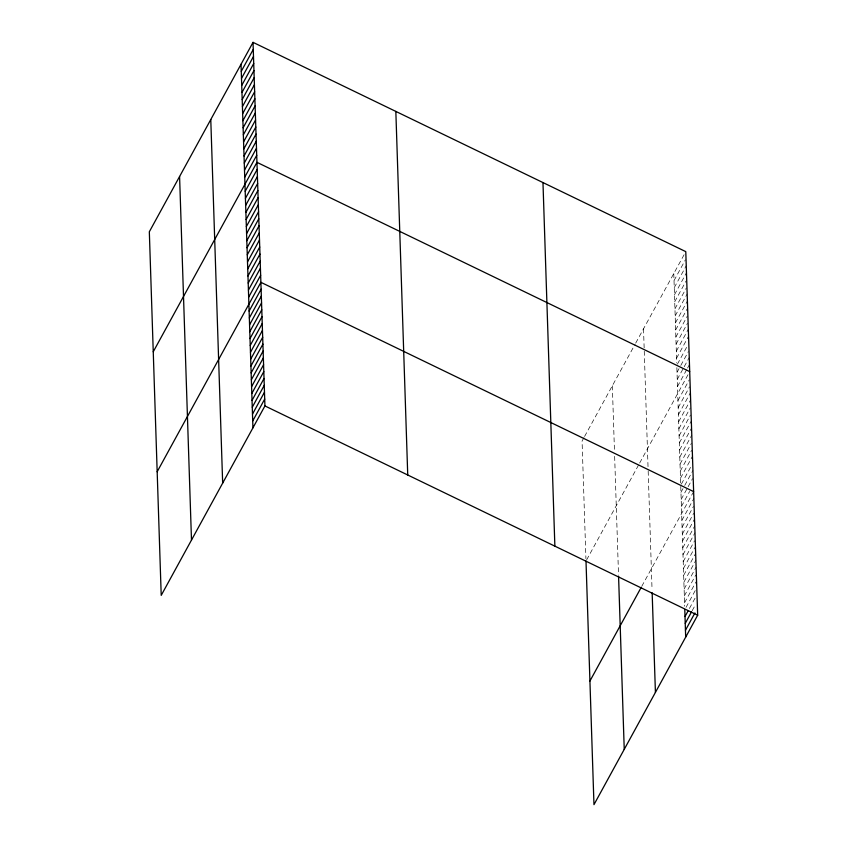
<?xml version="1.0" encoding="UTF-8"?>
<svg xmlns="http://www.w3.org/2000/svg" width="847" height="847" viewBox="0 0 847 847"><rect width="100%" height="100%" fill="white"/><g stroke="black" fill="none" stroke-linecap="round" stroke-linejoin="round"><path stroke-width="0.64" stroke-dasharray="4.24 3.18" d="M583.964 437.603L582.069 441.065L585.923 558.692M584.589 436.449L635.123 344.157M635.726 343.056L685.149 252.787M674.021 280.601L685.382 259.838M674.244 287.652L686.239 265.746M674.477 294.714L686.472 272.808M674.71 301.765L686.07 281.013M674.943 308.827L686.303 288.075M675.175 315.889L687.161 293.983M675.398 322.94L687.393 301.034M675.631 330.002L687.626 308.096M675.864 337.064L687.224 316.302M676.097 344.115L687.457 323.363M676.33 351.177L688.315 329.271M676.552 358.228L688.547 336.323M677.42 364.136L686.885 346.847M677.018 372.352L680.173 366.582M680.808 365.428L688.378 351.6M677.251 379.403L683.561 367.873M684.196 366.719L689.246 357.498M677.484 386.465L686.949 369.176M687.584 368.022L689.479 364.559M586.632 559.888L638.447 465.236M639.654 463.044L689.702 371.621M677.939 400.578L689.31 379.827M678.172 407.64L689.532 386.888M678.405 414.702L690.4 392.786M678.638 421.753L690.633 399.848M678.871 428.815L690.231 408.063M679.093 435.866L690.464 415.115M679.326 442.928L691.321 421.023M679.559 449.99L691.554 428.084M679.792 457.041L691.787 435.136M680.025 464.103L691.385 443.352M680.257 471.165L691.618 450.403M680.48 478.216L692.475 456.311M681.348 484.124L691.448 465.681M680.946 492.329L684.101 486.57M684.736 485.416L692.941 470.424M681.179 499.391L687.489 487.861M688.124 486.707L692.539 478.64M681.412 506.453L689.617 491.461M641.772 586.315L693.629 491.599M681.867 520.376L693.852 498.47M682.089 527.247L693.449 506.485M682.311 534.108L693.672 513.356M682.534 540.979L694.529 519.073M682.767 547.85L694.752 525.945M682.989 554.711L694.985 532.805M683.211 561.582L694.572 540.831M683.434 568.453L694.794 547.702M683.656 575.314L695.652 553.409M683.889 582.185L695.874 560.28M684.111 589.057L696.107 567.151M684.334 595.917L695.694 575.166M684.556 602.789L695.916 582.037M686.049 607.352L695.514 590.052M689.426 608.453L695.736 596.923M692.179 610.708L695.334 604.949M673.788 273.539L676.711 362.94M676.869 367.64L680.639 482.928M680.755 486.453L684.672 606.219M643.519 328.816L644.218 349.991M644.249 351.166L648.135 469.979M648.177 471.154L652.042 589.396M612.339 385.777L614.414 449.302M614.647 456.353L618.532 575.166"/><path stroke-width="1.27" d="M253.031 42.35L149.326 231.782L161.216 595.367L264.931 405.935L253.031 42.35L685.784 251.633L697.674 615.218L593.969 804.65L585.997 561.042M241.268 71.317L253.264 49.412M241.501 78.369L253.497 56.463M241.734 85.431L253.729 63.525M241.967 92.492L253.952 70.587M242.189 99.544L254.185 77.638M242.422 106.606L254.418 84.7M242.655 113.667L254.651 91.751M242.888 120.719L254.883 98.813M243.121 127.781L255.106 105.875M243.343 134.832L255.339 112.926M243.576 141.894L255.572 119.988M243.809 148.956L255.805 127.05M244.042 156.007L256.038 134.101M244.275 163.069L256.27 141.163M244.508 170.131L256.493 148.214M244.73 177.182L256.726 155.276M153.254 351.759L256.959 162.338L689.702 371.621M245.196 191.295L257.192 169.389M245.429 198.357L257.424 176.451M245.662 205.419L257.647 183.513M245.884 212.47L257.88 190.564M246.117 219.532L258.113 197.626M246.35 226.594L258.346 204.678M246.583 233.645L258.579 211.739M246.816 240.707L258.801 218.801M247.038 247.758L259.034 225.853M247.271 254.82L259.267 232.914M247.504 261.882L259.5 239.976M247.737 268.933L259.733 247.028M247.97 275.995L259.965 254.089M248.203 283.057L260.188 261.141M248.425 290.108L260.421 268.203M248.658 297.17L260.654 275.264M157.171 471.747L260.887 282.316L693.629 491.599M249.113 311.093L261.109 289.187M249.336 317.964L261.331 296.058M249.569 324.835L261.554 302.919M249.791 331.696L261.787 309.79M250.013 338.567L262.009 316.662M250.236 345.438L262.231 323.522M250.468 352.299L262.454 330.394M250.691 359.17L262.686 337.265M250.913 366.042L262.909 344.126M251.136 372.902L263.131 350.997M251.358 379.774L263.353 357.868M251.591 386.645L263.586 364.729M251.813 393.506L263.809 371.6M252.035 400.377L264.031 378.471M252.258 407.248L264.253 385.332M252.491 414.109L264.476 392.203M252.713 420.98L264.709 399.075M589.925 681.03L641.179 587.416M685.011 616.521L688.166 610.761M685.234 623.392L691.544 611.862M685.456 630.263L694.932 612.963M264.931 405.935L697.674 615.218M684.789 609.66L685.678 637.124M652.158 592.826L655.419 692.412M618.575 576.341L624.239 749.373M542.969 182.571L554.87 546.156M395.835 111.412L407.735 475.008M241.035 64.256L252.935 427.851M210.776 119.543L222.666 483.129M179.585 176.494L191.486 540.09"/></g></svg>
